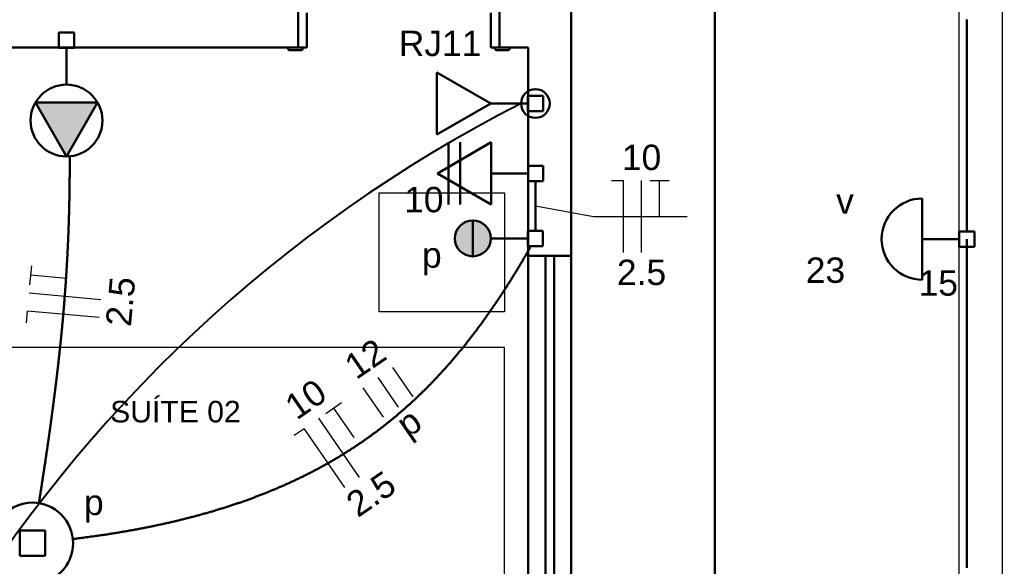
# Model space of a CAD drawing. Header units: millimetres. Extents: x 0 to 55.3, y 20.8 to 61.4.
# Drawn here: x 11.58 to 15, y 41.57 to 43.472 of the extents above; entities that cross this region are included whole.
import ezdxf

# ---------------------------------------------------------------- set-up
doc = ezdxf.new("R2010")
doc.units = ezdxf.units.MM
for name, color, linetype, lineweight in [('$TD_AUDIT_GENERATED__5864_', 1, 'Continuous', 30), ('08', 8, 'Continuous', 5), ('ARQ_-_ALV_5', 1, 'Continuous', 30), ('ARQ_-_CALÇADA', 1, 'Continuous', 30), ('ARQ_-_JANELA_2', 2, 'Continuous', 30), ('ARQ_-_PORTA_2', 2, 'Continuous', 30), ('ARQ_-_TXT__15', 54, 'Continuous', 5), ('EL-Condutos', 4, 'Continuous', 30), ('EL-Fios', 2, 'Continuous', 20), ('EL-Textos_fios', 2, 'Continuous', 20), ('EL-Textos_pontos', 2, 'Continuous', 30), ('LOTE', 7, 'Continuous', 20), ('P-SIMBOL', 3, 'Continuous', 30), ('TE-Pontos', 3, 'Continuous', 30), ('TE-Textos_pontos', 2, 'Continuous', 30)]:
    doc.layers.add(name, color=color, linetype=linetype, lineweight=lineweight)
doc.styles.add('Arial', font='Arial')
doc.styles.add('simplex', font='Arial')

msp = doc.modelspace()

# ---------------------------------------------------------------- hatches: boundary and pattern name
at = {"layer": 'P-SIMBOL', "linetype": 'Continuous'}
for points in [[(11.743402, 43.183549), (11.743402, 42.996049), (11.635152, 43.183549)], [(11.743402, 43.183549), (11.743402, 42.996049), (11.851652, 43.183549)], [(13.157502, 42.773549), (13.157502, 42.711049), (13.095002, 42.711049), (13.095502, 42.720699), (13.101002, 42.737649), (13.107002, 42.748149), (13.114002, 42.756149), (13.124502, 42.764149), (13.137502, 42.770299), (13.150502, 42.773149), (13.157502, 42.772999)], [(13.157502, 42.773549), (13.157502, 42.711049), (13.220002, 42.711049), (13.219502, 42.720699), (13.214002, 42.737649), (13.208002, 42.748149), (13.201002, 42.756149), (13.190502, 42.764149), (13.177502, 42.770299), (13.164502, 42.773149), (13.157502, 42.772999)], [(13.157502, 42.648549), (13.157502, 42.711049), (13.095002, 42.711049), (13.095502, 42.701349), (13.101002, 42.684399), (13.107002, 42.673899), (13.114002, 42.665899), (13.124502, 42.657899), (13.137502, 42.651749), (13.150502, 42.648899), (13.157502, 42.649049)], [(13.157502, 42.648549), (13.157502, 42.711049), (13.220002, 42.711049), (13.219502, 42.701349), (13.214002, 42.684399), (13.208002, 42.673899), (13.201002, 42.665899), (13.190502, 42.657899), (13.177502, 42.651749), (13.164502, 42.648899), (13.157502, 42.649049)]]:
    msp.add_hatch(color=256, dxfattribs=at).paths.add_polyline_path(points)

# ---------------------------------------------------------------- linework, layer by layer
at = {"layer": '$TD_AUDIT_GENERATED__5864_'}
for p, q in [((13.350002, 42.650499), (13.350002, 40.650499)), ((13.500002, 40.650499), (13.500002, 42.650499))]:
    msp.add_line(p, q, dxfattribs=at)
at = {"color": 3}
msp.add_arc((15.564747, 38.776838), 4.940313, 116.957575, 181.042558, dxfattribs=at)
at = {"layer": '08'}
for p, q in [((13.267502, 42.331999), (11.367502, 42.331999)), ((13.267502, 40.831999), (13.267502, 42.331999))]:
    msp.add_line(p, q, dxfattribs=at)
at = {"layer": '08', "flags": 128}
msp.add_lwpolyline([(13.267502, 42.454999), (12.831502, 42.454999), (12.831502, 42.868999), (13.267502, 42.868999), (13.267502, 42.454999)], close=True, dxfattribs=at)
at = {"layer": 'ARQ_-_ALV_5'}
for p, q in [((13.500002, 42.650499), (13.500002, 45.276999)), ((12.550002, 43.525499), (12.550002, 43.375499)), ((13.250002, 43.525499), (13.250002, 43.375499)), ((9.900002, 43.375499), (12.550002, 43.375499)), ((13.250002, 43.375499), (13.350002, 43.375499)), ((13.350002, 42.650499), (13.350002, 43.375499)), ((13.350002, 42.650499), (13.500002, 42.650499))]:
    msp.add_line(p, q, dxfattribs=at)
at = {"layer": 'ARQ_-_CALÇADA', "flags": 128}
msp.add_lwpolyline([(0.150002, 35.725499), (1.000002, 35.725499), (1.000002, 48.425499), (11.300002, 48.425499), (11.300002, 49.425499), (14.000002, 49.425499), (14.000002, 34.475499), (14.850002, 34.475499)], dxfattribs=at)
at = {"layer": 'ARQ_-_JANELA_2'}
for p, q in [((13.410002, 42.650499), (13.410002, 40.650499)), ((13.440002, 40.650499), (13.440002, 42.650499))]:
    msp.add_line(p, q, dxfattribs=at)
at = {"layer": 'ARQ_-_PORTA_2'}
for p, q in [((12.580002, 43.495499), (12.580002, 43.375499)), ((13.220002, 43.495499), (13.220002, 43.375499)), ((12.515002, 43.370499), (12.515002, 43.375499)), ((12.560002, 43.365499), (12.520002, 43.365499)), ((12.550002, 43.375499), (12.565002, 43.375499)), ((12.580002, 43.375499), (12.565002, 43.375499)), ((12.565002, 43.375499), (12.565002, 43.370499)), ((13.220002, 43.375499), (13.235002, 43.375499)), ((13.250002, 43.375499), (13.235002, 43.375499)), ((13.235002, 43.375499), (13.235002, 43.370499)), ((13.240002, 43.365499), (13.280002, 43.365499)), ((13.285002, 43.370499), (13.285002, 43.375499))]:
    msp.add_line(p, q, dxfattribs=at)
for centre, start, end in [((12.520002, 43.370499), 180, 270), ((12.560002, 43.370499), 270, 0), ((13.240002, 43.370499), 180, 270), ((13.280002, 43.370499), 270, 0)]:
    msp.add_arc(centre, 0.005, start, end, dxfattribs=at)
at = {"layer": 'EL-Condutos', "linetype": 'Continuous', "flags": 128}
for points in [[(14.876302, 42.733458), (14.876302, 42.734474), (14.876302, 42.737431), (14.876302, 42.742199), (14.876302, 42.748644), (14.876302, 42.756633), (14.876302, 42.766035), (14.876302, 42.776718), (14.876302, 42.788547), (14.876302, 42.801392), (14.876302, 42.81512), (14.876302, 42.829598), (14.876302, 42.844693), (14.876302, 42.860274), (14.876302, 42.876208), (14.876302, 42.892362), (14.876302, 42.908604), (14.876302, 42.924802), (14.876302, 42.940823), (14.876302, 42.956534), (14.876302, 42.971804), (14.876302, 42.985601), (14.876302, 42.998927), (14.876302, 43.011814), (14.876302, 43.024295), (14.876302, 43.036401), (14.876302, 43.048164), (14.876302, 43.059617), (14.876302, 43.070792), (14.876302, 43.081721), (14.876302, 43.092436), (14.876302, 43.102969), (14.876302, 43.113352), (14.876302, 43.123617), (14.876302, 43.133797), (14.876302, 43.143923), (14.876302, 43.154028), (14.876302, 43.164144), (14.876302, 43.174302), (14.876302, 43.184536), (14.876302, 43.194876), (14.876302, 43.204679), (14.876302, 43.214597), (14.876302, 43.224621), (14.876302, 43.234744), (14.876302, 43.244957), (14.876302, 43.255254), (14.876302, 43.265626), (14.876302, 43.276065), (14.876302, 43.286565), (14.876302, 43.297116), (14.876302, 43.307711), (14.876302, 43.318343), (14.876302, 43.329003), (14.876302, 43.339684), (14.876302, 43.350378), (14.876302, 43.361077), (14.876302, 43.371774), (14.876302, 43.38246), (14.876302, 43.393128), (14.876302, 43.40377), (14.876302, 43.413717), (14.876302, 43.423635), (14.876302, 43.433528), (14.876302, 43.443397), (14.876302, 43.453244), (14.876302, 43.46307), (14.876302, 43.472879)], [(11.647275, 41.789364), (11.647305, 41.789558), (11.647394, 41.790123), (11.647537, 41.791033), (11.647729, 41.792263), (11.647969, 41.793789), (11.64825, 41.795585), (11.64857, 41.797626), (11.648924, 41.799886), (11.649309, 41.802342), (11.64972, 41.804966), (11.650153, 41.807736), (11.650605, 41.810624), (11.651071, 41.813607), (11.651549, 41.816659), (11.652032, 41.819754), (11.652519, 41.822869), (11.653004, 41.825976), (11.653484, 41.829053), (11.653954, 41.832072), (11.654412, 41.83501), (11.654845, 41.837793), (11.655262, 41.84048), (11.655665, 41.843077), (11.656055, 41.845591), (11.656432, 41.848027), (11.656798, 41.850394), (11.657154, 41.852697), (11.6575, 41.854942), (11.657838, 41.857137), (11.658169, 41.859288), (11.658494, 41.861401), (11.658813, 41.863484), (11.659128, 41.865542), (11.659441, 41.867581), (11.659751, 41.86961), (11.66006, 41.871634), (11.660369, 41.873659), (11.660679, 41.875693), (11.660991, 41.877741), (11.661306, 41.879811), (11.661619, 41.88187), (11.661935, 41.883953), (11.662256, 41.88606), (11.662579, 41.888189), (11.662905, 41.890337), (11.663234, 41.892505), (11.663565, 41.894689), (11.663898, 41.896887), (11.664233, 41.899099), (11.664569, 41.901323), (11.664907, 41.903557), (11.665245, 41.905798), (11.665585, 41.908046), (11.665924, 41.910299), (11.666264, 41.912555), (11.666604, 41.914812), (11.666943, 41.917069), (11.667282, 41.919324), (11.66762, 41.921575), (11.667956, 41.92382), (11.668285, 41.92602), (11.668613, 41.928213), (11.66894, 41.9304), (11.669266, 41.932582), (11.66959, 41.934758), (11.669913, 41.93693), (11.670235, 41.939098), (11.670557, 41.941261), (11.670877, 41.943421), (11.671197, 41.945579), (11.671515, 41.947733), (11.671834, 41.949886), (11.672151, 41.952037), (11.672468, 41.954187), (11.672785, 41.956336), (11.673101, 41.958485), (11.673417, 41.960634), (11.673732, 41.962783), (11.674048, 41.964934), (11.674363, 41.967086), (11.674673, 41.969205), (11.674983, 41.971325), (11.675293, 41.973447), (11.675603, 41.975571), (11.675912, 41.977696), (11.676222, 41.979822), (11.676531, 41.981949), (11.67684, 41.984078), (11.677149, 41.986207), (11.677457, 41.988338), (11.677766, 41.990469), (11.678074, 41.9926), (11.678382, 41.994732), (11.678689, 41.996865), (11.678996, 41.998997), (11.679303, 42.00113), (11.679609, 42.003263), (11.679915, 42.005396), (11.680221, 42.007529), (11.680526, 42.009661), (11.680826, 42.01176), (11.681126, 42.013858), (11.681425, 42.015956), (11.681723, 42.018053), (11.682022, 42.020151), (11.682319, 42.022248), (11.682617, 42.024345), (11.682914, 42.026441), (11.68321, 42.028537), (11.683506, 42.030634), (11.683802, 42.03273), (11.684097, 42.034826), (11.684392, 42.036922), (11.684687, 42.039018), (11.684981, 42.041114), (11.685274, 42.04321), (11.685568, 42.045306), (11.685861, 42.047402), (11.686153, 42.049498), (11.686445, 42.051594), (11.686733, 42.05366), (11.68702, 42.055727), (11.687306, 42.057793), (11.687593, 42.059859), (11.687879, 42.061926), (11.688164, 42.063993), (11.68845, 42.066059), (11.688734, 42.068126), (11.689019, 42.070194), (11.689303, 42.072261), (11.689586, 42.074328), (11.689869, 42.076396), (11.690152, 42.078463), (11.690435, 42.080531), (11.690717, 42.082598), (11.690998, 42.084666), (11.691279, 42.086734), (11.69156, 42.088802), (11.69184, 42.09087), (11.69212, 42.092937), (11.692395, 42.094977), (11.692671, 42.097017), (11.692945, 42.099057), (11.69322, 42.101097), (11.693494, 42.103137), (11.693767, 42.105177), (11.69404, 42.107217), (11.694313, 42.109257), (11.694585, 42.111297), (11.694857, 42.113337), (11.695128, 42.115377), (11.695399, 42.117417), (11.695669, 42.119457), (11.695939, 42.121498), (11.696209, 42.123538), (11.696478, 42.125578), (11.696747, 42.127619), (11.697015, 42.129659), (11.697283, 42.1317), (11.69755, 42.133741), (11.697813, 42.135756), (11.698077, 42.137771), (11.698339, 42.139786), (11.698601, 42.141801), (11.698863, 42.143817), (11.699125, 42.145832), (11.699385, 42.147848), (11.699646, 42.149863), (11.699906, 42.151879), (11.700165, 42.153894), (11.700424, 42.15591), (11.700683, 42.157926), (11.700941, 42.159942), (11.701199, 42.161958), (11.701456, 42.163974), (11.701713, 42.16599), (11.701969, 42.168006), (11.702225, 42.170022), (11.70248, 42.172038), (11.702735, 42.174054), (11.702987, 42.176048), (11.703238, 42.178041), (11.703488, 42.180034), (11.703738, 42.182028), (11.703988, 42.184021), (11.704237, 42.186015), (11.704486, 42.188008), (11.704734, 42.190002), (11.704982, 42.191995), (11.705229, 42.193989), (11.705476, 42.195983), (11.705722, 42.197977), (11.705968, 42.199971), (11.706213, 42.201965), (11.706458, 42.203959), (11.706703, 42.205953), (11.706946, 42.207947), (11.70719, 42.209941), (11.707433, 42.211935), (11.707675, 42.21393), (11.707915, 42.215903), (11.708153, 42.217877), (11.708392, 42.219851), (11.70863, 42.221825), (11.708867, 42.223799), (11.709104, 42.225773), (11.709341, 42.227747), (11.709577, 42.229722), (11.709812, 42.231696), (11.710047, 42.23367), (11.710282, 42.235645), (11.710516, 42.237619), (11.710749, 42.239594), (11.710982, 42.241568), (11.711215, 42.243543), (11.711447, 42.245517), (11.711678, 42.247492), (11.711909, 42.249467), (11.71214, 42.251442), (11.71237, 42.253417), (11.712597, 42.255374), (11.712824, 42.257331), (11.71305, 42.259288), (11.713276, 42.261245), (11.713501, 42.263202), (11.713726, 42.265159), (11.71395, 42.267116), (11.714174, 42.269074), (11.714397, 42.271031), (11.71462, 42.272989), (11.714842, 42.274946), (11.715064, 42.276904), (11.715285, 42.278861), (11.715506, 42.280819), (11.715726, 42.282777), (11.715945, 42.284735), (11.716165, 42.286693), (11.716383, 42.28865), (11.716601, 42.290608), (11.716819, 42.292566), (11.717034, 42.294509), (11.717248, 42.296452), (11.717463, 42.298394), (11.717676, 42.300337), (11.717889, 42.30228), (11.718102, 42.304223), (11.718314, 42.306166), (11.718526, 42.308109), (11.718737, 42.310052), (11.718947, 42.311995), (11.719157, 42.313938), (11.719366, 42.315881), (11.719575, 42.317825), (11.719783, 42.319768), (11.719991, 42.321711), (11.720198, 42.323655), (11.720405, 42.325598), (11.720611, 42.327542), (11.720816, 42.329486), (11.721021, 42.331429), (11.721225, 42.33336), (11.721427, 42.335291), (11.721629, 42.337222), (11.721831, 42.339153), (11.722031, 42.341084), (11.722232, 42.343015), (11.722432, 42.344946), (11.722631, 42.346877), (11.72283, 42.348809), (11.723028, 42.35074), (11.723225, 42.352671), (11.723422, 42.354603), (11.723619, 42.356534), (11.723815, 42.358466), (11.72401, 42.360397), (11.724205, 42.362329), (11.724399, 42.364261), (11.724593, 42.366192), (11.724786, 42.368124), (11.724978, 42.370056), (11.725169, 42.371978), (11.725359, 42.373899), (11.725549, 42.375821), (11.725738, 42.377743), (11.725927, 42.379664), (11.726115, 42.381586), (11.726303, 42.383508), (11.72649, 42.38543), (11.726676, 42.387352), (11.726862, 42.389274), (11.727047, 42.391196), (11.727232, 42.393118), (11.727416, 42.39504), (11.727599, 42.396963), (11.727782, 42.398885), (11.727965, 42.400807), (11.728147, 42.40273), (11.728328, 42.404652), (11.728508, 42.406575), (11.728688, 42.408497), (11.728867, 42.410412), (11.729045, 42.412327), (11.729223, 42.414242), (11.7294, 42.416157), (11.729576, 42.418072), (11.729752, 42.419987), (11.729927, 42.421902), (11.730102, 42.423817), (11.730276, 42.425732), (11.730449, 42.427648), (11.730622, 42.429563), (11.730795, 42.431478), (11.730966, 42.433394), (11.731138, 42.435309), (11.731308, 42.437225), (11.731478, 42.43914), (11.731647, 42.441056), (11.731816, 42.442972), (11.731984, 42.444888), (11.732152, 42.446803), (11.732318, 42.448714), (11.732484, 42.450625), (11.73265, 42.452535), (11.732814, 42.454446), (11.732978, 42.456357), (11.733142, 42.458268), (11.733305, 42.460179), (11.733467, 42.46209), (11.733629, 42.464001), (11.73379, 42.465912), (11.733951, 42.467823), (11.734111, 42.469734), (11.73427, 42.471645), (11.734429, 42.473556), (11.734587, 42.475468), (11.734744, 42.477379), (11.734901, 42.479291), (11.735057, 42.481202), (11.735213, 42.483114), (11.735368, 42.485025), (11.735522, 42.486934), (11.735676, 42.488843), (11.735829, 42.490752), (11.735982, 42.492661), (11.736133, 42.49457), (11.736285, 42.49648), (11.736435, 42.498389), (11.736585, 42.500298), (11.736735, 42.502207), (11.736883, 42.504117), (11.737032, 42.506026), (11.737179, 42.507936), (11.737326, 42.509845), (11.737472, 42.511755), (11.737618, 42.513664), (11.737763, 42.515574), (11.737908, 42.517484), (11.738051, 42.519394), (11.738195, 42.521303), (11.738337, 42.523213), (11.738479, 42.525123), (11.738621, 42.527033), (11.738761, 42.528943), (11.738902, 42.530853), (11.739041, 42.532763), (11.73918, 42.534673), (11.739318, 42.536583), (11.739456, 42.538493), (11.739593, 42.540403), (11.739729, 42.542313), (11.739865, 42.544224), (11.74, 42.546134), (11.740135, 42.548044), (11.740269, 42.549955), (11.740402, 42.551865), (11.740535, 42.553776), (11.740667, 42.555686), (11.740798, 42.557597), (11.740929, 42.559507), (11.741059, 42.561418), (11.741189, 42.563331), (11.741318, 42.565245), (11.741446, 42.567158), (11.741574, 42.569071), (11.741701, 42.570985), (11.741828, 42.572898), (11.741953, 42.574812), (11.742079, 42.576725), (11.742203, 42.578639), (11.742327, 42.580552), (11.742451, 42.582466), (11.742573, 42.58438), (11.742696, 42.586293), (11.742817, 42.588207), (11.742938, 42.590121), (11.743058, 42.592035), (11.743178, 42.593949), (11.743297, 42.595862), (11.743415, 42.597776), (11.743533, 42.59969), (11.74365, 42.60161), (11.743767, 42.603529), (11.743883, 42.605448), (11.743998, 42.607367), (11.744113, 42.609287), (11.744227, 42.611206), (11.744341, 42.613125), (11.744454, 42.615045), (11.744566, 42.616964), (11.744677, 42.618884), (11.744788, 42.620803), (11.744899, 42.622723), (11.745008, 42.624643), (11.745117, 42.626562), (11.745226, 42.628482), (11.745334, 42.630402), (11.745441, 42.632321), (11.745547, 42.634241), (11.745653, 42.636161), (11.745758, 42.638081), (11.745863, 42.640009), (11.745968, 42.641936), (11.746071, 42.643864), (11.746174, 42.645792), (11.746277, 42.64772), (11.746378, 42.649647), (11.74648, 42.651575), (11.74658, 42.653503), (11.74668, 42.655431), (11.746779, 42.657359), (11.746878, 42.659287), (11.746975, 42.661215), (11.747073, 42.663143), (11.747169, 42.665071), (11.747265, 42.666999), (11.747361, 42.668927), (11.747455, 42.670856), (11.747549, 42.672784), (11.747643, 42.674712), (11.747735, 42.67664), (11.747828, 42.678579), (11.74792, 42.680517), (11.748011, 42.682456), (11.748102, 42.684395), (11.748192, 42.686333), (11.748281, 42.688272), (11.74837, 42.690211), (11.748458, 42.69215), (11.748545, 42.694088), (11.748632, 42.696027), (11.748718, 42.697966), (11.748804, 42.699905), (11.748889, 42.701844), (11.748973, 42.703783), (11.749056, 42.705722), (11.749139, 42.707662), (11.749221, 42.709601), (11.749303, 42.71154), (11.749384, 42.713479), (11.749464, 42.715419), (11.749544, 42.717371), (11.749624, 42.719323), (11.749703, 42.721276), (11.749781, 42.723228), (11.749858, 42.725181), (11.749935, 42.727134), (11.750012, 42.729086), (11.750087, 42.731039), (11.750162, 42.732991), (11.750236, 42.734944), (11.75031, 42.736896), (11.750383, 42.738849), (11.750455, 42.740801), (11.750527, 42.742754), (11.750598, 42.744706), (11.750669, 42.746659), (11.750738, 42.748611), (11.750807, 42.750563), (11.750876, 42.752515), (11.750944, 42.754467), (11.751012, 42.756435), (11.751079, 42.758402), (11.751145, 42.760369), (11.751211, 42.762337), (11.751276, 42.764304), (11.75134, 42.766271), (11.751404, 42.768239), (11.751467, 42.770207), (11.75153, 42.772174), (11.751592, 42.774142), (11.751653, 42.77611), (11.751713, 42.778079), (11.751773, 42.780047), (11.751832, 42.782016), (11.751891, 42.783985), (11.751949, 42.785954), (11.752006, 42.787924), (11.752063, 42.789894), (11.752119, 42.791865), (11.752174, 42.793836), (11.75223, 42.795826), (11.752284, 42.797816), (11.752338, 42.799806), (11.752391, 42.801797), (11.752444, 42.803787), (11.752496, 42.805778), (11.752547, 42.807768), (11.752598, 42.809758), (11.752648, 42.811748), (11.752697, 42.813737), (11.752746, 42.815726), (11.752794, 42.817713), (11.752841, 42.8197), (11.752888, 42.821686), (11.752934, 42.823671), (11.75298, 42.825655), (11.753025, 42.827637), (11.753069, 42.829619), (11.753113, 42.831598), (11.753155, 42.833576), (11.753198, 42.835573), (11.75324, 42.837569), (11.753282, 42.839564), (11.753323, 42.841558), (11.753363, 42.843552), (11.753402, 42.845547), (11.753441, 42.847542), (11.753479, 42.849539), (11.753517, 42.851537), (11.753554, 42.853537), (11.75359, 42.855539), (11.753626, 42.857544), (11.753661, 42.859553), (11.753695, 42.861565), (11.753729, 42.863581), (11.753762, 42.865602), (11.753794, 42.867628), (11.753826, 42.869659), (11.753857, 42.871695), (11.753887, 42.873738), (11.753917, 42.875811), (11.753946, 42.877889), (11.753975, 42.879971), (11.754003, 42.882055), (11.75403, 42.884139), (11.754057, 42.886222), (11.754083, 42.888302), (11.754109, 42.890378), (11.754134, 42.892448), (11.754158, 42.894511), (11.754182, 42.896564), (11.754205, 42.898607), (11.754227, 42.900637), (11.754249, 42.902653), (11.75427, 42.904654), (11.754291, 42.906638), (11.754311, 42.908604), (11.754331, 42.910549), (11.75435, 42.912472), (11.754368, 42.914372), (11.754386, 42.916273), (11.754404, 42.918153), (11.754421, 42.92002), (11.754437, 42.92188), (11.754453, 42.923738), (11.754468, 42.925601), (11.754483, 42.927474), (11.754496, 42.929364), (11.754509, 42.931276), (11.754522, 42.933217), (11.754533, 42.935193), (11.754544, 42.93721), (11.754554, 42.939273), (11.754563, 42.941389), (11.754571, 42.943564), (11.754579, 42.945803), (11.754585, 42.948113), (11.754591, 42.950501), (11.754596, 42.952971), (11.7546, 42.95553), (11.754603, 42.958217), (11.754605, 42.960978), (11.754606, 42.963791), (11.754606, 42.966633), (11.754606, 42.96948), (11.754605, 42.97231), (11.754604, 42.9751), (11.754603, 42.977827), (11.754601, 42.980468), (11.754598, 42.983), (11.754596, 42.985399), (11.754594, 42.987643), (11.754591, 42.98971), (11.754589, 42.991575), (11.754587, 42.993217), (11.754584, 42.994611), (11.754583, 42.995736), (11.754581, 42.996568), (11.754581, 42.997084), (11.75458, 42.997261)], [(13.375158, 42.737724), (13.375158, 42.737757), (13.375158, 42.737852), (13.375159, 42.738006), (13.37516, 42.738214), (13.375161, 42.738472), (13.375162, 42.738775), (13.375163, 42.73912), (13.375165, 42.739502), (13.375167, 42.739916), (13.375168, 42.740359), (13.37517, 42.740826), (13.375172, 42.741313), (13.375174, 42.741816), (13.375176, 42.742331), (13.375178, 42.742852), (13.37518, 42.743377), (13.375183, 42.7439), (13.375185, 42.744417), (13.375187, 42.744925), (13.375189, 42.745419), (13.37519, 42.74587), (13.375192, 42.746307), (13.375194, 42.746728), (13.375195, 42.747137), (13.375197, 42.747533), (13.375199, 42.747918), (13.3752, 42.748292), (13.375201, 42.748658), (13.375203, 42.749015), (13.375204, 42.749365), (13.375206, 42.74971), (13.375207, 42.750049), (13.375208, 42.750385), (13.37521, 42.750717), (13.375211, 42.751048), (13.375212, 42.751378), (13.375214, 42.751709), (13.375215, 42.752041), (13.375216, 42.752375), (13.375218, 42.752713), (13.375219, 42.753037), (13.37522, 42.753366), (13.375222, 42.753698), (13.375223, 42.754033), (13.375224, 42.754371), (13.375226, 42.754712), (13.375227, 42.755056), (13.375228, 42.755402), (13.37523, 42.75575), (13.375231, 42.756099), (13.375233, 42.756451), (13.375234, 42.756803), (13.375235, 42.757156), (13.375237, 42.75751), (13.375238, 42.757865), (13.37524, 42.758219), (13.375241, 42.758574), (13.375242, 42.758928), (13.375244, 42.759282), (13.375245, 42.759635), (13.375247, 42.759969), (13.375248, 42.760302), (13.375249, 42.760635), (13.375251, 42.760966), (13.375252, 42.761297), (13.375253, 42.761627), (13.375255, 42.761957), (13.375256, 42.762286), (13.375257, 42.762614), (13.375259, 42.762942), (13.37526, 42.76327), (13.375261, 42.763597), (13.375262, 42.763924), (13.375264, 42.764251), (13.375265, 42.764578), (13.375266, 42.764905), (13.375268, 42.765232), (13.375269, 42.765559), (13.37527, 42.765886), (13.375272, 42.766213), (13.375273, 42.766525), (13.375274, 42.766837), (13.375275, 42.767149), (13.375277, 42.767462), (13.375278, 42.767775), (13.375279, 42.768088), (13.37528, 42.768401), (13.375282, 42.768714), (13.375283, 42.769027), (13.375284, 42.76934), (13.375285, 42.769654), (13.375287, 42.769968), (13.375288, 42.770281), (13.375289, 42.770595), (13.37529, 42.770909), (13.375292, 42.771222), (13.375293, 42.771536), (13.375294, 42.77185), (13.375295, 42.772163), (13.375297, 42.772477), (13.375298, 42.772776), (13.375299, 42.773075), (13.3753, 42.773374), (13.375302, 42.773674), (13.375303, 42.773973), (13.375304, 42.774271), (13.375305, 42.77457), (13.375306, 42.774869), (13.375308, 42.775168), (13.375309, 42.775467), (13.37531, 42.775766), (13.375311, 42.776065), (13.375312, 42.776363), (13.375314, 42.776662), (13.375315, 42.776961), (13.375316, 42.77726), (13.375317, 42.777558), (13.375318, 42.777857), (13.37532, 42.778156), (13.375321, 42.778455), (13.375322, 42.778741), (13.375323, 42.779027), (13.375324, 42.779312), (13.375325, 42.779598), (13.375327, 42.779884), (13.375328, 42.78017), (13.375329, 42.780456), (13.37533, 42.780742), (13.375331, 42.781028), (13.375332, 42.781314), (13.375333, 42.7816), (13.375335, 42.781887), (13.375336, 42.782173), (13.375337, 42.782459), (13.375338, 42.782745), (13.375339, 42.783031), (13.37534, 42.783317), (13.375342, 42.783603), (13.375343, 42.783889), (13.375344, 42.784175), (13.375345, 42.784449), (13.375346, 42.784724), (13.375347, 42.784999), (13.375348, 42.785273), (13.375349, 42.785548), (13.375351, 42.785822), (13.375352, 42.786097), (13.375353, 42.786371), (13.375354, 42.786646), (13.375355, 42.786921), (13.375356, 42.787195), (13.375357, 42.78747), (13.375358, 42.787744), (13.375359, 42.788019), (13.37536, 42.788293), (13.375362, 42.788568), (13.375363, 42.788842), (13.375364, 42.789117), (13.375365, 42.789392), (13.375366, 42.789666), (13.375367, 42.789931), (13.375368, 42.790195), (13.375369, 42.79046), (13.37537, 42.790724), (13.375371, 42.790989), (13.375372, 42.791253), (13.375374, 42.791518), (13.375375, 42.791782), (13.375376, 42.792047), (13.375377, 42.792312), (13.375378, 42.792576), (13.375379, 42.792841), (13.37538, 42.793105), (13.375381, 42.79337), (13.375382, 42.793634), (13.375383, 42.793899), (13.375384, 42.794163), (13.375385, 42.794428), (13.375386, 42.794692), (13.375388, 42.794957), (13.375389, 42.795213), (13.37539, 42.795469), (13.375391, 42.795725), (13.375392, 42.795981), (13.375393, 42.796237), (13.375394, 42.796493), (13.375395, 42.796749), (13.375396, 42.797005), (13.375397, 42.797261), (13.375398, 42.797517), (13.375399, 42.797773), (13.3754, 42.798029), (13.375401, 42.798285), (13.375402, 42.798541), (13.375403, 42.798796), (13.375404, 42.799052), (13.375405, 42.799308), (13.375406, 42.799564), (13.375407, 42.79982), (13.375408, 42.800076), (13.375409, 42.800325), (13.37541, 42.800574), (13.375411, 42.800823), (13.375412, 42.801072), (13.375414, 42.80132), (13.375415, 42.801569), (13.375416, 42.801818), (13.375417, 42.802067), (13.375418, 42.802316), (13.375419, 42.802564), (13.37542, 42.802813), (13.375421, 42.803062), (13.375422, 42.803311), (13.375423, 42.80356), (13.375424, 42.803808), (13.375425, 42.804057), (13.375426, 42.804306), (13.375427, 42.804555), (13.375428, 42.804804), (13.375429, 42.805053), (13.37543, 42.805296), (13.375431, 42.805539), (13.375432, 42.805782), (13.375433, 42.806025), (13.375434, 42.806268), (13.375435, 42.806511), (13.375436, 42.806754), (13.375437, 42.806997), (13.375438, 42.80724), (13.375439, 42.807483), (13.37544, 42.807726), (13.375441, 42.80797), (13.375442, 42.808213), (13.375443, 42.808456), (13.375444, 42.808699), (13.375445, 42.808942), (13.375446, 42.809185), (13.375447, 42.809428), (13.375448, 42.809671), (13.375449, 42.809914), (13.37545, 42.810153), (13.375451, 42.810392), (13.375452, 42.810631), (13.375453, 42.810869), (13.375454, 42.811108), (13.375455, 42.811347), (13.375456, 42.811586), (13.375457, 42.811825), (13.375458, 42.812063), (13.375459, 42.812302), (13.37546, 42.812541), (13.375461, 42.81278), (13.375462, 42.813019), (13.375463, 42.813257), (13.375464, 42.813496), (13.375465, 42.813735), (13.375466, 42.813974), (13.375467, 42.814213), (13.375468, 42.814451), (13.375469, 42.81469), (13.37547, 42.814926), (13.375471, 42.815162), (13.375472, 42.815398), (13.375473, 42.815634), (13.375474, 42.81587), (13.375475, 42.816106), (13.375475, 42.816342), (13.375476, 42.816578), (13.375477, 42.816814), (13.375478, 42.81705), (13.375479, 42.817285), (13.37548, 42.817521), (13.375481, 42.817757), (13.375482, 42.817993), (13.375483, 42.818229), (13.375484, 42.818465), (13.375485, 42.818701), (13.375486, 42.818937), (13.375487, 42.819173), (13.375488, 42.819409), (13.375489, 42.819643), (13.37549, 42.819878), (13.375491, 42.820112), (13.375492, 42.820347), (13.375493, 42.820581), (13.375494, 42.820816), (13.375495, 42.82105), (13.375496, 42.821285), (13.375497, 42.821519), (13.375498, 42.821754), (13.375499, 42.821988), (13.3755, 42.822223), (13.375501, 42.822457), (13.375502, 42.822692), (13.375503, 42.822926), (13.375504, 42.823161), (13.375505, 42.823395), (13.375506, 42.82363), (13.375507, 42.823864), (13.375508, 42.824099), (13.375509, 42.824333), (13.37551, 42.824568), (13.375511, 42.824802), (13.375512, 42.825037), (13.375513, 42.825271), (13.375514, 42.825506), (13.375515, 42.82574), (13.375516, 42.825975), (13.375517, 42.826209), (13.375518, 42.826444), (13.375519, 42.826678), (13.37552, 42.826913), (13.375521, 42.827147), (13.375522, 42.827382), (13.375523, 42.827616), (13.375524, 42.827851), (13.375525, 42.828085), (13.375526, 42.82832), (13.375527, 42.828554), (13.375528, 42.828789), (13.375529, 42.829025), (13.37553, 42.829261), (13.375531, 42.829497), (13.375532, 42.829733), (13.375533, 42.829969), (13.375534, 42.830205), (13.375535, 42.830441), (13.375536, 42.830676), (13.375537, 42.830912), (13.375538, 42.831148), (13.375539, 42.831384), (13.37554, 42.83162), (13.375541, 42.831856), (13.375542, 42.832092), (13.375543, 42.832328), (13.375544, 42.832564), (13.375545, 42.8328), (13.375546, 42.833036), (13.375547, 42.833272), (13.375548, 42.833508), (13.375549, 42.833746), (13.37555, 42.833985), (13.375551, 42.834224), (13.375552, 42.834463), (13.375553, 42.834702), (13.375554, 42.83494), (13.375555, 42.835179), (13.375556, 42.835418), (13.375557, 42.835657), (13.375558, 42.835896), (13.375559, 42.836134), (13.37556, 42.836373), (13.375561, 42.836612), (13.375562, 42.836851), (13.375563, 42.83709), (13.375564, 42.837328), (13.375565, 42.837567), (13.375566, 42.837806), (13.375567, 42.838045), (13.375568, 42.838284), (13.375569, 42.838527), (13.37557, 42.83877), (13.375571, 42.839013), (13.375572, 42.839256), (13.375573, 42.839499), (13.375574, 42.839742), (13.375575, 42.839985), (13.375576, 42.840228), (13.375577, 42.840471), (13.375578, 42.840714), (13.375579, 42.840958), (13.375581, 42.841201), (13.375582, 42.841444), (13.375583, 42.841687), (13.375584, 42.84193), (13.375585, 42.842173), (13.375586, 42.842416), (13.375587, 42.842659), (13.375588, 42.842902), (13.375589, 42.843145), (13.37559, 42.843394), (13.375591, 42.843643), (13.375592, 42.843892), (13.375593, 42.844141), (13.375594, 42.844389), (13.375595, 42.844638), (13.375596, 42.844887), (13.375597, 42.845136), (13.375598, 42.845385), (13.3756, 42.845633), (13.375601, 42.845882), (13.375602, 42.846131), (13.375603, 42.84638), (13.375604, 42.846629), (13.375605, 42.846877), (13.375606, 42.847126), (13.375607, 42.847375), (13.375608, 42.847624), (13.375609, 42.847873), (13.37561, 42.848121), (13.375611, 42.848377), (13.375613, 42.848633), (13.375614, 42.848889), (13.375615, 42.849145), (13.375616, 42.849401), (13.375617, 42.849657), (13.375618, 42.849913), (13.375619, 42.850169), (13.37562, 42.850425), (13.375621, 42.850681), (13.375622, 42.850937), (13.375624, 42.851193), (13.375625, 42.851449), (13.375626, 42.851705), (13.375627, 42.851961), (13.375628, 42.852217), (13.375629, 42.852473), (13.37563, 42.852729), (13.375631, 42.852985), (13.375632, 42.853241), (13.375634, 42.853505), (13.375635, 42.85377), (13.375636, 42.854034), (13.375637, 42.854299), (13.375638, 42.854564), (13.375639, 42.854828), (13.37564, 42.855093), (13.375642, 42.855357), (13.375643, 42.855622), (13.375644, 42.855886), (13.375645, 42.856151), (13.375646, 42.856415), (13.375647, 42.85668), (13.375649, 42.856944), (13.37565, 42.857209), (13.375651, 42.857474), (13.375652, 42.857738), (13.375653, 42.858003), (13.375654, 42.858267), (13.375655, 42.858532), (13.375657, 42.858806), (13.375658, 42.859081), (13.375659, 42.859355), (13.37566, 42.85963), (13.375661, 42.859904), (13.375663, 42.860179), (13.375664, 42.860454), (13.375665, 42.860728), (13.375666, 42.861003), (13.375667, 42.861277), (13.375669, 42.861552), (13.37567, 42.861826), (13.375671, 42.862101), (13.375672, 42.862376), (13.375673, 42.86265), (13.375675, 42.862925), (13.375676, 42.863199), (13.375677, 42.863474), (13.375678, 42.863748), (13.375679, 42.864023), (13.375681, 42.864309), (13.375682, 42.864595), (13.375683, 42.864881), (13.375684, 42.865167), (13.375686, 42.865453), (13.375687, 42.865739), (13.375688, 42.866025), (13.375689, 42.866311), (13.375691, 42.866597), (13.375692, 42.866883), (13.375693, 42.867169), (13.375694, 42.867455), (13.375696, 42.867741), (13.375697, 42.868027), (13.375698, 42.868313), (13.375699, 42.868599), (13.375701, 42.868885), (13.375702, 42.869171), (13.375703, 42.869457), (13.375704, 42.869743), (13.375706, 42.870042), (13.375707, 42.870341), (13.375708, 42.870639), (13.37571, 42.870938), (13.375711, 42.871237), (13.375712, 42.871536), (13.375714, 42.871834), (13.375715, 42.872133), (13.375716, 42.872432), (13.375717, 42.872731), (13.375719, 42.87303), (13.37572, 42.873329), (13.375721, 42.873627), (13.375723, 42.873926), (13.375724, 42.874225), (13.375725, 42.874524), (13.375727, 42.874823), (13.375728, 42.875122), (13.375729, 42.875422), (13.375731, 42.875721), (13.375732, 42.876034), (13.375733, 42.876348), (13.375735, 42.876662), (13.375736, 42.876975), (13.375737, 42.877289), (13.375739, 42.877603), (13.37574, 42.877917), (13.375742, 42.87823), (13.375743, 42.878544), (13.375744, 42.878857), (13.375746, 42.879171), (13.375747, 42.879484), (13.375748, 42.879797), (13.37575, 42.88011), (13.375751, 42.880423), (13.375753, 42.880736), (13.375754, 42.881048), (13.375755, 42.881361), (13.375757, 42.881673), (13.375758, 42.881985), (13.37576, 42.882312), (13.375761, 42.882639), (13.375762, 42.882966), (13.375764, 42.883293), (13.375765, 42.88362), (13.375767, 42.883946), (13.375768, 42.884273), (13.37577, 42.8846), (13.375771, 42.884928), (13.375772, 42.885256), (13.375774, 42.885584), (13.375775, 42.885912), (13.375777, 42.886241), (13.375778, 42.886571), (13.37578, 42.886901), (13.375781, 42.887232), (13.375783, 42.887563), (13.375784, 42.887896), (13.375786, 42.888229), (13.375787, 42.888563), (13.375789, 42.888916), (13.37579, 42.88927), (13.375792, 42.889624), (13.375793, 42.889978), (13.375795, 42.890333), (13.375796, 42.890688), (13.375798, 42.891042), (13.3758, 42.891395), (13.375801, 42.891747), (13.375803, 42.892098), (13.375804, 42.892448), (13.375806, 42.892796), (13.375807, 42.893142), (13.375809, 42.893486), (13.37581, 42.893827), (13.375812, 42.894165), (13.375813, 42.8945), (13.375815, 42.894832), (13.375816, 42.895161), (13.375818, 42.895485), (13.375819, 42.895823), (13.375821, 42.896157), (13.375822, 42.896489), (13.375823, 42.89682), (13.375825, 42.89715), (13.375826, 42.897481), (13.375828, 42.897813), (13.375829, 42.898149), (13.375831, 42.898488), (13.375832, 42.898832), (13.375834, 42.899183), (13.375835, 42.89954), (13.375837, 42.899905), (13.375839, 42.90028), (13.37584, 42.900665), (13.375842, 42.901061), (13.375844, 42.901469), (13.375846, 42.901891), (13.375848, 42.902327), (13.37585, 42.902779), (13.375852, 42.903273), (13.375854, 42.90378), (13.375856, 42.904298), (13.375859, 42.904821), (13.375861, 42.905345), (13.375863, 42.905867), (13.375866, 42.906381), (13.375868, 42.906884), (13.37587, 42.907372), (13.375872, 42.907839), (13.375874, 42.908282), (13.375876, 42.908696), (13.375878, 42.909078), (13.375879, 42.909423), (13.37588, 42.909726), (13.375882, 42.909984), (13.375882, 42.910192), (13.375883, 42.910345), (13.375884, 42.910441), (13.375884, 42.910474)], [(11.766568, 41.665137), (11.766933, 41.665183), (11.767998, 41.665319), (11.769714, 41.665539), (11.772035, 41.665836), (11.774911, 41.666206), (11.778297, 41.666642), (11.782144, 41.667139), (11.786405, 41.667691), (11.791032, 41.668292), (11.795978, 41.668937), (11.801195, 41.66962), (11.806636, 41.670335), (11.812252, 41.671076), (11.817998, 41.671838), (11.823824, 41.672615), (11.829684, 41.673401), (11.835529, 41.67419), (11.841313, 41.674977), (11.846988, 41.675757), (11.852506, 41.676522), (11.857657, 41.677245), (11.86263, 41.677952), (11.867435, 41.678643), (11.872086, 41.67932), (11.876594, 41.679986), (11.880972, 41.68064), (11.885231, 41.681286), (11.889384, 41.681923), (11.893442, 41.682555), (11.897419, 41.683181), (11.901325, 41.683804), (11.905173, 41.684426), (11.908975, 41.685047), (11.912744, 41.685669), (11.916491, 41.686294), (11.920229, 41.686923), (11.923969, 41.687558), (11.927723, 41.6882), (11.931505, 41.68885), (11.935325, 41.689511), (11.939067, 41.690161), (11.942854, 41.690821), (11.946683, 41.691491), (11.95055, 41.692172), (11.954452, 41.692861), (11.958387, 41.69356), (11.96235, 41.694267), (11.96634, 41.694983), (11.970352, 41.695707), (11.974384, 41.696438), (11.978433, 41.697177), (11.982496, 41.697923), (11.986569, 41.698675), (11.99065, 41.699433), (11.994735, 41.700198), (11.998821, 41.700968), (12.002905, 41.701743), (12.006984, 41.702523), (12.011055, 41.703308), (12.015115, 41.704096), (12.019034, 41.704864), (12.022939, 41.705635), (12.026833, 41.70641), (12.030715, 41.707188), (12.034588, 41.707971), (12.038451, 41.708758), (12.042305, 41.709549), (12.046151, 41.710344), (12.04999, 41.711144), (12.053823, 41.711949), (12.05765, 41.712758), (12.061472, 41.713572), (12.06529, 41.714391), (12.069105, 41.715215), (12.072917, 41.716045), (12.076728, 41.716879), (12.080538, 41.717719), (12.084347, 41.718565), (12.088157, 41.719416), (12.091968, 41.720273), (12.095664, 41.721109), (12.099361, 41.72195), (12.10306, 41.722797), (12.10676, 41.72365), (12.110461, 41.724508), (12.114164, 41.725371), (12.117867, 41.72624), (12.12157, 41.727114), (12.125274, 41.727994), (12.128978, 41.72888), (12.132682, 41.729771), (12.136385, 41.730667), (12.140088, 41.731569), (12.14379, 41.732476), (12.147491, 41.733388), (12.151191, 41.734307), (12.15489, 41.73523), (12.158587, 41.736159), (12.162282, 41.737093), (12.165975, 41.738033), (12.169555, 41.73895), (12.173133, 41.739872), (12.176709, 41.740799), (12.180284, 41.741732), (12.183856, 41.742669), (12.187426, 41.743612), (12.190994, 41.74456), (12.194561, 41.745513), (12.198125, 41.746472), (12.201688, 41.747435), (12.205249, 41.748405), (12.208808, 41.749379), (12.212366, 41.750359), (12.215922, 41.751345), (12.219476, 41.752335), (12.223029, 41.753332), (12.22658, 41.754334), (12.23013, 41.755341), (12.233678, 41.756354), (12.237225, 41.757372), (12.240669, 41.758367), (12.244111, 41.759366), (12.247552, 41.760371), (12.250991, 41.761382), (12.254429, 41.762397), (12.257866, 41.763418), (12.261301, 41.764445), (12.264734, 41.765477), (12.268167, 41.766514), (12.271597, 41.767556), (12.275026, 41.768604), (12.278453, 41.769658), (12.281879, 41.770717), (12.285303, 41.771781), (12.288725, 41.772851), (12.292146, 41.773926), (12.295565, 41.775007), (12.298982, 41.776094), (12.302398, 41.777185), (12.305811, 41.778283), (12.309129, 41.779356), (12.312445, 41.780434), (12.31576, 41.781517), (12.319072, 41.782606), (12.322383, 41.7837), (12.325692, 41.784799), (12.329, 41.785904), (12.332305, 41.787014), (12.335609, 41.788129), (12.33891, 41.78925), (12.34221, 41.790376), (12.345508, 41.791508), (12.348804, 41.792645), (12.352098, 41.793788), (12.355391, 41.794936), (12.358681, 41.79609), (12.361969, 41.797249), (12.365256, 41.798413), (12.36854, 41.799584), (12.371823, 41.80076), (12.375018, 41.80191), (12.378212, 41.803066), (12.381403, 41.804227), (12.384593, 41.805394), (12.387781, 41.806566), (12.390966, 41.807743), (12.39415, 41.808926), (12.397332, 41.810114), (12.400512, 41.811308), (12.403689, 41.812507), (12.406865, 41.813711), (12.410039, 41.814921), (12.41321, 41.816136), (12.41638, 41.817356), (12.419547, 41.818583), (12.422712, 41.819814), (12.425875, 41.821051), (12.429036, 41.822294), (12.432195, 41.823542), (12.435351, 41.824796), (12.438429, 41.826024), (12.441505, 41.827258), (12.444578, 41.828497), (12.44765, 41.829742), (12.450719, 41.830992), (12.453786, 41.832247), (12.456851, 41.833507), (12.459914, 41.834773), (12.462974, 41.836044), (12.466032, 41.837321), (12.469088, 41.838603), (12.472142, 41.83989), (12.475193, 41.841183), (12.478242, 41.842481), (12.481289, 41.843785), (12.484334, 41.845094), (12.487376, 41.846409), (12.490415, 41.847729), (12.493453, 41.849054), (12.496488, 41.850385), (12.499452, 41.851691), (12.502415, 41.853003), (12.505375, 41.85432), (12.508332, 41.855642), (12.511288, 41.85697), (12.51424, 41.858303), (12.517191, 41.859641), (12.520139, 41.860984), (12.523085, 41.862333), (12.526028, 41.863687), (12.528969, 41.865046), (12.531907, 41.866411), (12.534843, 41.867781), (12.537776, 41.869156), (12.540707, 41.870537), (12.543635, 41.871923), (12.546561, 41.873315), (12.549484, 41.874712), (12.552405, 41.876114), (12.555323, 41.877522), (12.558179, 41.878906), (12.561032, 41.880295), (12.563883, 41.88169), (12.566731, 41.88309), (12.569577, 41.884495), (12.57242, 41.885905), (12.575261, 41.88732), (12.578099, 41.888741), (12.580935, 41.890167), (12.583767, 41.891598), (12.586598, 41.893035), (12.589425, 41.894476), (12.59225, 41.895923), (12.595072, 41.897375), (12.597891, 41.898833), (12.600708, 41.900295), (12.603522, 41.901763), (12.606333, 41.903237), (12.609141, 41.904715), (12.611947, 41.906199), (12.614699, 41.907661), (12.617448, 41.909128), (12.620194, 41.9106), (12.622938, 41.912077), (12.625679, 41.91356), (12.628417, 41.915047), (12.631152, 41.91654), (12.633885, 41.918038), (12.636614, 41.919541), (12.639341, 41.921049), (12.642065, 41.922562), (12.644787, 41.92408), (12.647505, 41.925603), (12.65022, 41.927132), (12.652933, 41.928665), (12.655642, 41.930204), (12.658349, 41.931748), (12.661053, 41.933297), (12.663754, 41.934851), (12.666452, 41.936411), (12.669104, 41.93795), (12.671753, 41.939495), (12.674399, 41.941045), (12.677042, 41.942599), (12.679683, 41.944159), (12.68232, 41.945724), (12.684955, 41.947293), (12.687586, 41.948868), (12.690215, 41.950447), (12.69284, 41.952032), (12.695463, 41.953621), (12.698082, 41.955216), (12.700699, 41.956815), (12.703312, 41.95842), (12.705922, 41.960029), (12.70853, 41.961644), (12.711134, 41.963263), (12.713735, 41.964887), (12.716333, 41.966517), (12.718927, 41.968151), (12.721484, 41.969768), (12.724038, 41.971391), (12.726588, 41.973018), (12.729136, 41.974649), (12.73168, 41.976286), (12.734221, 41.977927), (12.73676, 41.979574), (12.739295, 41.981225), (12.741826, 41.982881), (12.744355, 41.984541), (12.746881, 41.986207), (12.749403, 41.987877), (12.751922, 41.989553), (12.754438, 41.991233), (12.756951, 41.992918), (12.75946, 41.994607), (12.761966, 41.996302), (12.764469, 41.998001), (12.766969, 41.999705), (12.769465, 42.001414), (12.771931, 42.003109), (12.774394, 42.004808), (12.776853, 42.006512), (12.779309, 42.008221), (12.781762, 42.009934), (12.784211, 42.011652), (12.786657, 42.013375), (12.7891, 42.015103), (12.79154, 42.016835), (12.793976, 42.018571), (12.796409, 42.020313), (12.798839, 42.022059), (12.801265, 42.023809), (12.803689, 42.025564), (12.806108, 42.027324), (12.808525, 42.029089), (12.810938, 42.030858), (12.813347, 42.032631), (12.815753, 42.03441), (12.818156, 42.036192), (12.820535, 42.037964), (12.822911, 42.039741), (12.825283, 42.041522), (12.827652, 42.043308), (12.830018, 42.045098), (12.83238, 42.046893), (12.834739, 42.048692), (12.837094, 42.050495), (12.839446, 42.052303), (12.841795, 42.054115), (12.84414, 42.055932), (12.846482, 42.057753), (12.84882, 42.059579), (12.851155, 42.061409), (12.853486, 42.063243), (12.855814, 42.065082), (12.858138, 42.066925), (12.860459, 42.068772), (12.862777, 42.070624), (12.865091, 42.072481), (12.867388, 42.07433), (12.869681, 42.076184), (12.87197, 42.078042), (12.874257, 42.079904), (12.87654, 42.08177), (12.878819, 42.083641), (12.881095, 42.085516), (12.883367, 42.087395), (12.885636, 42.089279), (12.887901, 42.091166), (12.890163, 42.093058), (12.892421, 42.094954), (12.894676, 42.096855), (12.896927, 42.098759), (12.899175, 42.100667), (12.901419, 42.10258), (12.90366, 42.104497), (12.905897, 42.106418), (12.90813, 42.108343), (12.91036, 42.110272), (12.912579, 42.112199), (12.914794, 42.114129), (12.917005, 42.116064), (12.919213, 42.118003), (12.921418, 42.119945), (12.923618, 42.121892), (12.925816, 42.123843), (12.928009, 42.125797), (12.9302, 42.127756), (12.932386, 42.129719), (12.934569, 42.131685), (12.936749, 42.133656), (12.938924, 42.13563), (12.941097, 42.137609), (12.943265, 42.139591), (12.945431, 42.141577), (12.947592, 42.143568), (12.94975, 42.145562), (12.951905, 42.14756), (12.954055, 42.149561), (12.9562, 42.151565), (12.958341, 42.153572), (12.960479, 42.155583), (12.962613, 42.157598), (12.964743, 42.159616), (12.96687, 42.161639), (12.968993, 42.163665), (12.971112, 42.165695), (12.973228, 42.167728), (12.975341, 42.169766), (12.977449, 42.171807), (12.979555, 42.173851), (12.981656, 42.1759), (12.983754, 42.177952), (12.985849, 42.180008), (12.987939, 42.182067), (12.990027, 42.18413), (12.99211, 42.186197), (12.99419, 42.188268), (12.996267, 42.190342), (12.998342, 42.192421), (13.000413, 42.194505), (13.002481, 42.196592), (13.004546, 42.198683), (13.006606, 42.200777), (13.008663, 42.202875), (13.010717, 42.204976), (13.012767, 42.207081), (13.014813, 42.209189), (13.016856, 42.211301), (13.018895, 42.213416), (13.02093, 42.215534), (13.022962, 42.217656), (13.024991, 42.219782), (13.027015, 42.221911), (13.029036, 42.224043), (13.031054, 42.226179), (13.033068, 42.228318), (13.035079, 42.230461), (13.037085, 42.232607), (13.039095, 42.234763), (13.041101, 42.236922), (13.043104, 42.239085), (13.045103, 42.241251), (13.047099, 42.243421), (13.04909, 42.245594), (13.051079, 42.24777), (13.053063, 42.249949), (13.055045, 42.252132), (13.057022, 42.254318), (13.058996, 42.256507), (13.060967, 42.258699), (13.062933, 42.260894), (13.064897, 42.263093), (13.066857, 42.265295), (13.068813, 42.267499), (13.070765, 42.269707), (13.072715, 42.271919), (13.07466, 42.274133), (13.076602, 42.27635), (13.078551, 42.278582), (13.080496, 42.280817), (13.082438, 42.283056), (13.084376, 42.285297), (13.08631, 42.287541), (13.088241, 42.289789), (13.090169, 42.292039), (13.092093, 42.294293), (13.094013, 42.296549), (13.09593, 42.298809), (13.097844, 42.301071), (13.099753, 42.303337), (13.10166, 42.305605), (13.103563, 42.307877), (13.105462, 42.310151), (13.107358, 42.312428), (13.109251, 42.314708), (13.11114, 42.316991), (13.113026, 42.319277), (13.114908, 42.321566), (13.1168, 42.323874), (13.118689, 42.326185), (13.120574, 42.328499), (13.122456, 42.330816), (13.124334, 42.333135), (13.126209, 42.335457), (13.128081, 42.337782), (13.129949, 42.34011), (13.131813, 42.342441), (13.133674, 42.344774), (13.135532, 42.34711), (13.137386, 42.349448), (13.139236, 42.351789), (13.141083, 42.354133), (13.142927, 42.356479), (13.144767, 42.358828), (13.146604, 42.361179), (13.148438, 42.363533), (13.150267, 42.365889), (13.152094, 42.368248), (13.153933, 42.37063), (13.155769, 42.373015), (13.157601, 42.375402), (13.159429, 42.377791), (13.161255, 42.380183), (13.163077, 42.382578), (13.164895, 42.384976), (13.166711, 42.387376), (13.168523, 42.389778), (13.170332, 42.392184), (13.172138, 42.394592), (13.17394, 42.397002), (13.17574, 42.399416), (13.177536, 42.401832), (13.179329, 42.404251), (13.181119, 42.406673), (13.182907, 42.409098), (13.184691, 42.411526), (13.186472, 42.413957), (13.188251, 42.41639), (13.190044, 42.418852), (13.191835, 42.421317), (13.193623, 42.423784), (13.195407, 42.426254), (13.197188, 42.428726), (13.198966, 42.4312), (13.200741, 42.433677), (13.202512, 42.436155), (13.20428, 42.438635), (13.206043, 42.441117), (13.207804, 42.4436), (13.20956, 42.446084), (13.211313, 42.44857), (13.213062, 42.451056), (13.214807, 42.453544), (13.216547, 42.456031), (13.218284, 42.45852), (13.220017, 42.461008), (13.221745, 42.463497), (13.223469, 42.465986), (13.225208, 42.468504), (13.226944, 42.471022), (13.228675, 42.473541), (13.230403, 42.476062), (13.232128, 42.478584), (13.23385, 42.481109), (13.235569, 42.483637), (13.237286, 42.486169), (13.239002, 42.488705), (13.240715, 42.491246), (13.242428, 42.493792), (13.24414, 42.496343), (13.245851, 42.498901), (13.247561, 42.501466), (13.249272, 42.504038), (13.250984, 42.506618), (13.252696, 42.509207), (13.254409, 42.511805), (13.256123, 42.514412), (13.25784, 42.517029), (13.25958, 42.519691), (13.261321, 42.522361), (13.263061, 42.525038), (13.264801, 42.527719), (13.266537, 42.530403), (13.26827, 42.533087), (13.269998, 42.53577), (13.271719, 42.538448), (13.273433, 42.541121), (13.275138, 42.543785), (13.276834, 42.546439), (13.278518, 42.549081), (13.280191, 42.551708), (13.281849, 42.554318), (13.283494, 42.55691), (13.285122, 42.559481), (13.286733, 42.562029), (13.288327, 42.564552), (13.2899, 42.567048), (13.291454, 42.569514), (13.293007, 42.571984), (13.294543, 42.57443), (13.296065, 42.576859), (13.297579, 42.57928), (13.299089, 42.581701), (13.3006, 42.58413), (13.302116, 42.586574), (13.303642, 42.589043), (13.305182, 42.591543), (13.306742, 42.594082), (13.308325, 42.59667), (13.309936, 42.599314), (13.311581, 42.602021), (13.313263, 42.6048), (13.314987, 42.607659), (13.316758, 42.610606), (13.31858, 42.613649), (13.320459, 42.616796), (13.322398, 42.620055), (13.324402, 42.623434), (13.326504, 42.626987), (13.328659, 42.630641), (13.330852, 42.634365), (13.333064, 42.63813), (13.335278, 42.641904), (13.337476, 42.645656), (13.339641, 42.649356), (13.341755, 42.652974), (13.3438, 42.656478), (13.34576, 42.659838), (13.347616, 42.663024), (13.349351, 42.666004), (13.350948, 42.668749), (13.352389, 42.671227), (13.353656, 42.673408), (13.354732, 42.675261), (13.3556, 42.676755), (13.356241, 42.677861), (13.356639, 42.678547), (13.356776, 42.678782)], [(14.876302, 41.564752), (14.876302, 41.573449), (14.876302, 41.582147), (14.876302, 41.590846), (14.876302, 41.599545), (14.876302, 41.608246), (14.876302, 41.616949), (14.876302, 41.625652), (14.876302, 41.634357), (14.876302, 41.643063), (14.876302, 41.651771), (14.876302, 41.661032), (14.876302, 41.670294), (14.876302, 41.679558), (14.876302, 41.688822), (14.876302, 41.698086), (14.876302, 41.707349), (14.876302, 41.716612), (14.876302, 41.725874), (14.876302, 41.735134), (14.876302, 41.744392), (14.876302, 41.753647), (14.876302, 41.7629), (14.876302, 41.772148), (14.876302, 41.781393), (14.876302, 41.790633), (14.876302, 41.799868), (14.876302, 41.809098), (14.876302, 41.818322), (14.876302, 41.827539), (14.876302, 41.83675), (14.876302, 41.846556), (14.876302, 41.856355), (14.876302, 41.86615), (14.876302, 41.875942), (14.876302, 41.885733), (14.876302, 41.895526), (14.876302, 41.905322), (14.876302, 41.915123), (14.876302, 41.924932), (14.876302, 41.934749), (14.876302, 41.944576), (14.876302, 41.954417), (14.876302, 41.964272), (14.876302, 41.974144), (14.876302, 41.984034), (14.876302, 41.993944), (14.876302, 42.003877), (14.876302, 42.013834), (14.876302, 42.023817), (14.876302, 42.033827), (14.876302, 42.044539), (14.876302, 42.055278), (14.876302, 42.066034), (14.876302, 42.076802), (14.876302, 42.087571), (14.876302, 42.098336), (14.876302, 42.109087), (14.876302, 42.119818), (14.876302, 42.130519), (14.876302, 42.141185), (14.876302, 42.151805), (14.876302, 42.162374), (14.876302, 42.172882), (14.876302, 42.183322), (14.876302, 42.193687), (14.876302, 42.203968), (14.876302, 42.214157), (14.876302, 42.224247), (14.876302, 42.23423), (14.876302, 42.244098), (14.876302, 42.254507), (14.876302, 42.264809), (14.876302, 42.275035), (14.876302, 42.285219), (14.876302, 42.295391), (14.876302, 42.305585), (14.876302, 42.315832), (14.876302, 42.326166), (14.876302, 42.336618), (14.876302, 42.347221), (14.876302, 42.358007), (14.876302, 42.369009), (14.876302, 42.380258), (14.876302, 42.391788), (14.876302, 42.40363), (14.876302, 42.415816), (14.876302, 42.42838), (14.876302, 42.441353), (14.876302, 42.454768), (14.876302, 42.468657), (14.876302, 42.484029), (14.876302, 42.499845), (14.876302, 42.515973), (14.876302, 42.53228), (14.876302, 42.548631), (14.876302, 42.564893), (14.876302, 42.580934), (14.876302, 42.596619), (14.876302, 42.611816), (14.876302, 42.62639), (14.876302, 42.64021), (14.876302, 42.653141), (14.876302, 42.66505), (14.876302, 42.675804), (14.876302, 42.685269), (14.876302, 42.693312), (14.876302, 42.6998), (14.876302, 42.704599), (14.876302, 42.707577), (14.876302, 42.708599)]]:
    msp.add_lwpolyline(points, dxfattribs=at)
at = {"layer": 'EL-Fios'}
for p, q in [((13.640252, 42.912399), (13.681952, 42.912399)), ((13.681952, 42.662399), (13.681952, 42.912399)), ((13.744452, 42.662399), (13.744452, 42.912399)), ((13.773602, 42.912399), (13.840252, 42.912399)), ((13.806952, 42.787399), (13.806952, 42.912399)), ((11.616152, 42.549499), (11.622302, 42.615899)), ((11.743702, 42.571199), (11.619252, 42.582699)), ((11.862452, 42.497499), (11.613502, 42.520449)), ((11.603902, 42.416749), (11.607752, 42.458199)), ((11.856702, 42.435249), (11.607752, 42.458199)), ((12.950102, 42.159399), (12.879302, 42.262399)), ((12.898602, 42.123999), (12.827802, 42.226999)), ((12.847102, 42.088599), (12.776302, 42.191599)), ((12.645802, 42.101899), (12.700752, 42.139649)), ((12.744102, 42.017749), (12.673252, 42.120799)), ((12.763402, 41.879349), (12.621752, 42.085399)), ((12.535902, 42.026399), (12.570252, 42.049999)), ((12.711852, 41.843949), (12.570252, 42.049999))]:
    msp.add_line(p, q, dxfattribs=at)
at = {"layer": 'EL-Textos_fios'}
for p, q in [((13.375502, 42.824099), (13.577752, 42.787399)), ((13.577752, 42.787399), (13.902752, 42.787399))]:
    msp.add_line(p, q, dxfattribs=at)
at = {"layer": 'LOTE'}
msp.add_line((15.000002, 29.075499), (15.000002, 54.075499), dxfattribs=at)
at = {"layer": 'LOTE', "color": 1}
msp.add_line((14.850002, 29.075499), (14.850002, 53.925499), dxfattribs=at)
at = {"layer": 'P-SIMBOL'}
for p, q in [((11.716902, 43.427049), (11.769952, 43.427049)), ((11.716902, 43.373999), (11.716902, 43.427049)), ((11.769952, 43.427049), (11.769952, 43.373999)), ((11.769952, 43.373999), (11.716902, 43.373999)), ((11.743402, 43.246049), (11.743402, 43.373999)), ((13.032652, 43.072349), (13.032652, 43.288349)), ((13.032652, 43.288349), (13.220152, 43.180349)), ((13.348652, 43.153849), (13.348652, 43.206849)), ((13.348652, 43.206849), (13.401652, 43.206849)), ((13.401652, 43.206849), (13.401652, 43.153849)), ((11.635152, 43.183549), (11.743402, 42.996049)), ((11.851702, 43.183549), (11.635152, 43.183549)), ((11.743402, 42.996049), (11.851702, 43.183549)), ((13.220152, 43.180349), (13.032652, 43.072349)), ((13.348652, 43.180349), (13.220152, 43.180349)), ((13.401652, 43.153849), (13.348652, 43.153849)), ((13.034002, 42.937149), (13.221502, 43.045399)), ((13.072402, 43.045399), (13.072402, 42.828899)), ((13.113052, 43.045399), (13.113052, 42.828899)), ((13.221502, 43.045399), (13.221502, 42.828899)), ((13.349502, 42.910599), (13.349502, 42.963649)), ((13.349502, 42.963649), (13.402552, 42.963649)), ((13.402552, 42.963649), (13.402552, 42.910599)), ((13.221502, 42.828899), (13.034002, 42.937149)), ((13.221502, 42.937149), (13.349502, 42.937149)), ((13.402552, 42.910599), (13.349502, 42.910599)), ((14.721302, 42.567349), (14.721302, 42.849849)), ((13.157502, 42.648549), (13.157502, 42.773549)), ((13.220002, 42.711049), (13.348502, 42.711049)), ((13.348502, 42.684499), (13.348502, 42.737549)), ((13.348502, 42.737549), (13.401552, 42.737549)), ((13.401552, 42.737549), (13.401552, 42.684499)), ((14.849802, 42.682099), (14.849802, 42.735099)), ((14.849802, 42.735099), (14.902802, 42.735099)), ((14.902802, 42.735099), (14.902802, 42.682099)), ((13.401552, 42.684499), (13.348502, 42.684499)), ((14.721302, 42.708599), (14.849802, 42.708599)), ((14.902802, 42.682099), (14.849802, 42.682099)), ((11.581002, 41.694699), (11.669502, 41.694699)), ((11.581002, 41.606299), (11.581002, 41.694699)), ((11.669502, 41.694699), (11.669502, 41.606299)), ((11.669502, 41.606299), (11.581002, 41.606299))]:
    msp.add_line(p, q, dxfattribs=at)
for centre, radius in [((11.743402, 43.121049), 0.125), ((13.157502, 42.711049), 0.0625), ((11.625002, 41.650499), 0.14125)]:
    msp.add_circle(centre, radius, dxfattribs=at)
msp.add_arc((14.721302, 42.708599), 0.14125, 90, 270, dxfattribs=at)
at = {"layer": 'TE-Pontos', "linetype": 'Continuous'}
msp.add_circle((13.375152, 43.180349), 0.05, dxfattribs=at)

# ---------------------------------------------------------------- texts
at = {"layer": 'ARQ_-_TXT__15', "color": 1, "insert": (12.122502, 42.069749), "char_height": 0.075, "width": 0.72, "attachment_point": 8, "line_spacing_factor": 0.798, "style": 'simplex'}
msp.add_mtext('SUÍTE 02', dxfattribs=at)
at = {"layer": 'EL-Textos_fios', "char_height": 0.08825, "attachment_point": 8, "line_spacing_factor": 0.798, "style": 'Arial'}
for s, insert, width in [('10', (13.744502, 42.947621), 0.2118), ('2.5', (13.744502, 42.547621), 0.3177)]:
    msp.add_mtext(s, dxfattribs=dict(at, insert=insert, width=width))
for s, insert, width, rotation in [('2.5', (11.976502, 42.487175), 0.3177, 84.728999), ('12', (12.808006, 42.255999), 0.2118, 34.503518), ('10', (12.601506, 42.114499), 0.2118, 34.503518), ('p', (12.975002, 42.012499), 0.1059, 34.503518), ('2.5', (12.828506, 41.784999), 0.3177, 34.503518)]:
    msp.add_mtext(s, dxfattribs=dict(at, insert=insert, width=width, rotation=rotation))
at = {"layer": 'EL-Textos_pontos', "char_height": 0.08825, "line_spacing_factor": 0.798, "style": 'Arial'}
for s, insert, width, attachment_point in [('10', (12.986895, 42.800637), 0.2118, 8), ('v', (14.452502, 42.796621), 0.1059, 8), ('p', (13.049002, 42.582499), 0.1059, 9), ('23', (14.384502, 42.555121), 0.2118, 8), ('15', (14.777002, 42.510621), 0.2118, 8), ('p', (11.838502, 41.721999), 0.1059, 8)]:
    msp.add_mtext(s, dxfattribs=dict(at, insert=insert, width=width, attachment_point=attachment_point))
at = {"layer": 'TE-Textos_pontos', "insert": (13.187502, 43.344121), "char_height": 0.08825, "width": 0.4236, "attachment_point": 9, "line_spacing_factor": 0.798, "style": 'Arial'}
msp.add_mtext('RJ11', dxfattribs=at)

doc.saveas('drawing.dxf')
